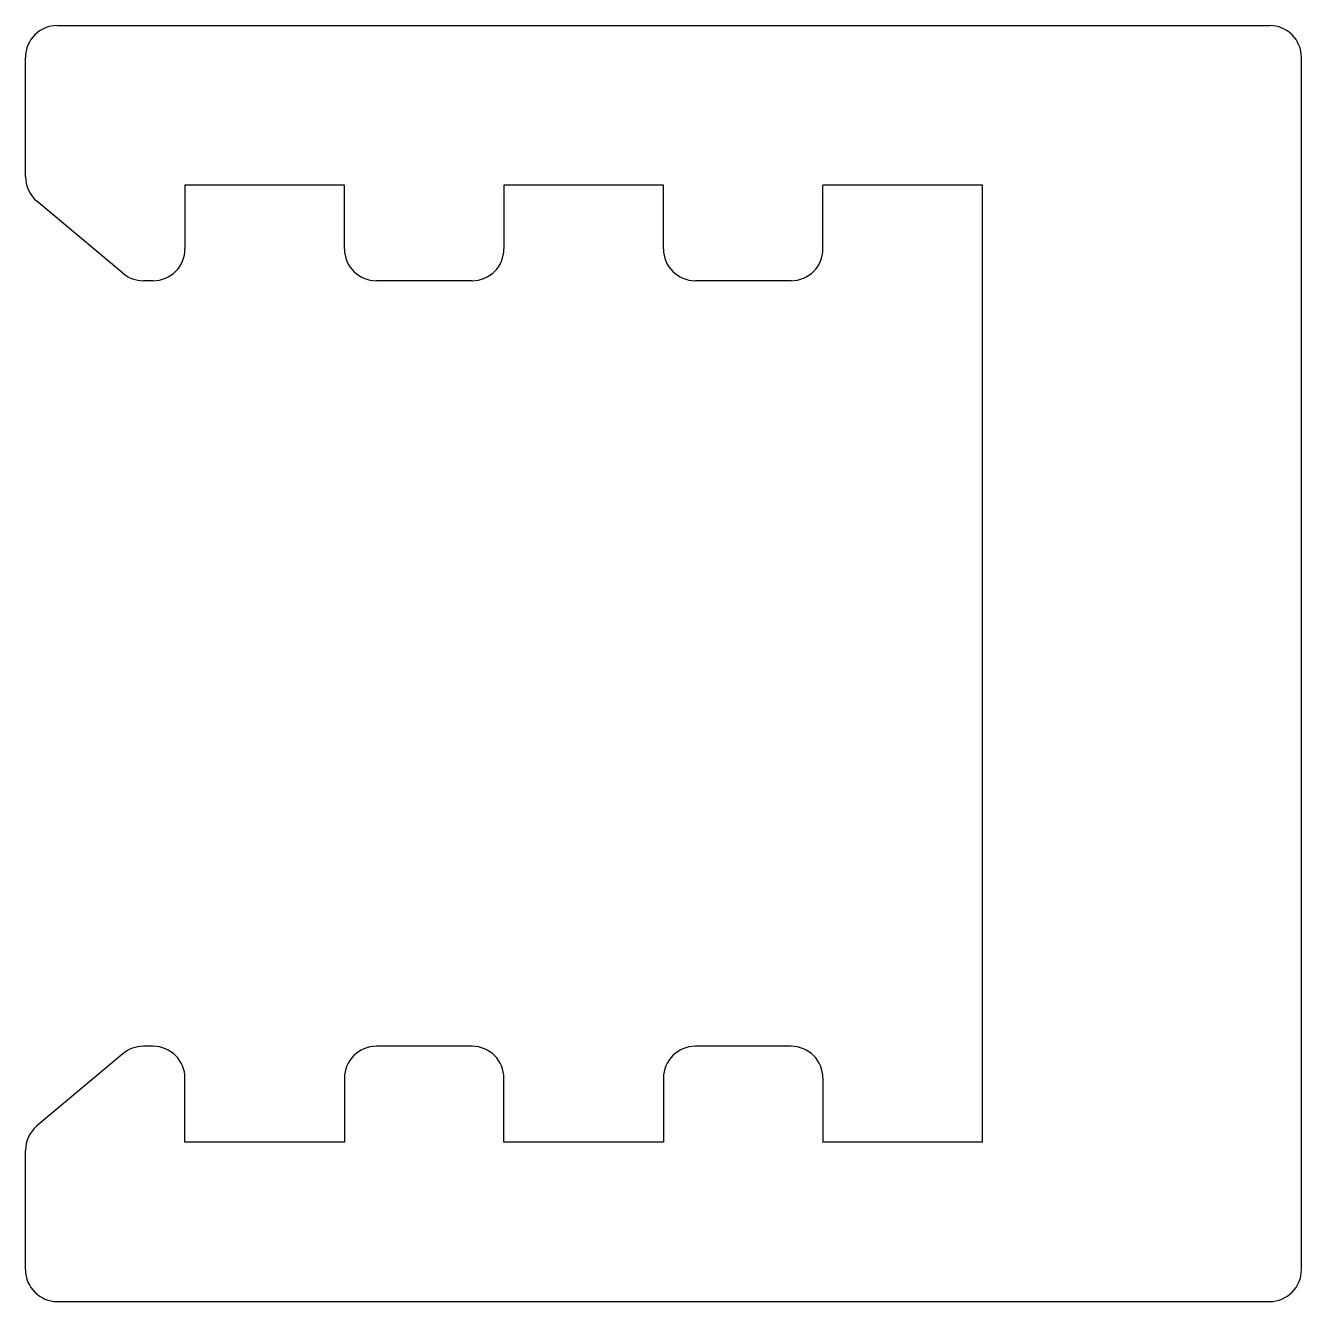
# Model space of a CAD drawing. Extents: x 1916.2 to 1928.2, y 1950.7 to 1962.7.
import ezdxf

# ---------------------------------------------------------------- set-up
doc = ezdxf.new("R2010")
doc.units = 0
doc.layers.get('0').update_dxf_attribs({"linetype": 'CONTINUOUS'})

msp = doc.modelspace()

# ---------------------------------------------------------------- linework, layer by layer
for p, q in [((1916.483, 1962.724), (1927.883, 1962.724)), ((1916.183, 1961.303), (1916.183, 1962.424)), ((1928.183, 1951.024), (1928.183, 1962.424)), ((1919.183, 1961.224), (1917.683, 1961.224)), ((1917.683, 1961.224), (1917.683, 1960.624)), ((1919.183, 1960.624), (1919.183, 1961.224)), ((1922.183, 1961.224), (1920.683, 1961.224)), ((1920.683, 1961.224), (1920.683, 1960.624)), ((1922.183, 1960.624), (1922.183, 1961.224)), ((1925.183, 1961.224), (1923.683, 1961.224)), ((1923.683, 1960.624), (1923.683, 1961.224)), ((1925.183, 1952.224), (1925.183, 1961.224)), ((1917.1, 1960.394), (1916.29, 1961.073)), ((1917.383, 1960.324), (1917.292, 1960.324)), ((1920.383, 1960.324), (1919.483, 1960.324)), ((1923.383, 1960.324), (1922.483, 1960.324)), ((1917.383, 1953.124), (1917.292, 1953.124)), ((1920.383, 1953.124), (1919.483, 1953.124)), ((1923.383, 1953.124), (1922.483, 1953.124)), ((1917.1, 1953.054), (1916.29, 1952.375)), ((1917.683, 1952.224), (1917.683, 1952.824)), ((1919.183, 1952.824), (1919.183, 1952.224)), ((1920.683, 1952.224), (1920.683, 1952.824)), ((1922.183, 1952.824), (1922.183, 1952.224)), ((1923.683, 1952.824), (1923.683, 1952.224)), ((1919.183, 1952.224), (1917.683, 1952.224)), ((1922.183, 1952.224), (1920.683, 1952.224)), ((1925.183, 1952.224), (1923.683, 1952.224)), ((1916.183, 1951.024), (1916.183, 1952.145)), ((1916.483, 1950.724), (1927.883, 1950.724))]:
    msp.add_line(p, q)
for centre, start, end in [((1916.483, 1962.424), 90, 180), ((1927.883, 1962.424), 0, 90), ((1916.483, 1961.303), 180, 230), ((1917.383, 1960.624), 270, 360), ((1919.483, 1960.624), 180, 270), ((1920.383, 1960.624), 270, 360), ((1922.483, 1960.624), 180, 270), ((1923.383, 1960.624), 270, 360), ((1917.292, 1960.624), 230, 270), ((1917.292, 1952.824), 90, 130), ((1917.383, 1952.824), 0, 90), ((1919.483, 1952.824), 90, 180), ((1920.383, 1952.824), 0, 90), ((1922.483, 1952.824), 90, 180), ((1923.383, 1952.824), 0, 90), ((1916.483, 1952.145), 130, 180), ((1916.483, 1951.024), 180, 270), ((1927.883, 1951.024), 270, 0)]:
    msp.add_arc(centre, 0.3, start, end)

doc.saveas('drawing.dxf')
